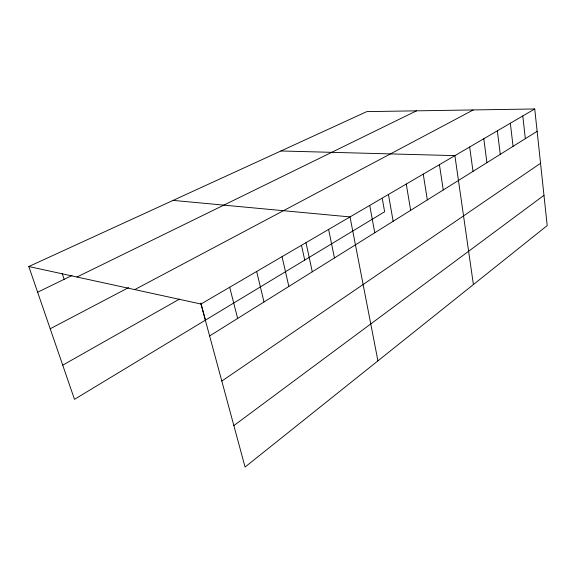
<?xml version="1.0" encoding="UTF-8"?>
<svg xmlns="http://www.w3.org/2000/svg" width="576" height="576" viewBox="0 0 576 576"><rect width="100%" height="100%" fill="white"/><g stroke="black" fill="none" stroke-linecap="round" stroke-linejoin="round"><path stroke-width="0.86" d="M233.863 425.592L543.967 195.322M221.818 381.067L540.547 163.282M209.614 335.952L537.134 131.299M200.981 304.027L534.744 108.965L547.2 225.583L245.066 467.035L200.981 304.027L28.8 266.53L74.484 399.341L384.624 211.766L382.313 198.778M62.726 365.17L179.417 299.138M134.762 289.606L473.285 109.937M50.206 328.766L128.578 287.59M76.946 277.02L416.498 110.837M37.634 292.205L72.007 275.508M28.8 266.53L366.79 111.622L534.744 108.965M280.922 150.977L454.896 155.628L473.393 284.573M173.102 200.39L350.021 216.922L377.928 360.864M62.186 273.463L64.123 279.338M200.844 303.005L205.474 320.119M229.68 287.251L237.643 318.434M256.651 271.49L264.002 301.968M282.046 256.651L288.842 286.445M301.651 245.995L304.726 260.093M305.993 242.654L312.286 271.8M328.615 229.435L334.447 257.947M369.727 205.409L374.76 232.754M388.447 194.465L393.142 221.27M406.267 184.054L410.645 210.334M423.245 174.132L427.327 199.915M439.438 164.664L443.246 189.965M469.67 146.995L473.004 171.374M483.811 138.73L486.922 162.67M497.354 130.817L500.263 154.339M510.336 123.228L513.058 146.347M522.785 115.956L525.334 138.672"/></g></svg>
